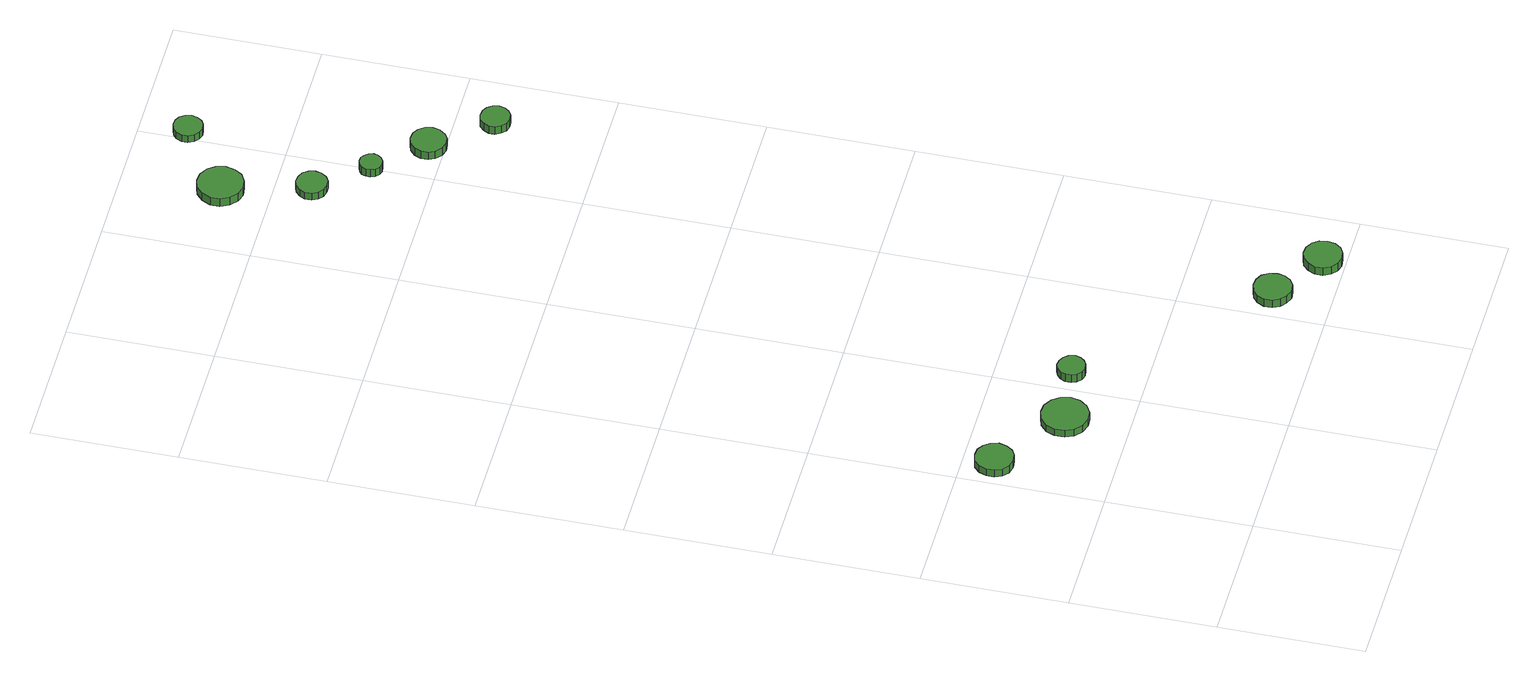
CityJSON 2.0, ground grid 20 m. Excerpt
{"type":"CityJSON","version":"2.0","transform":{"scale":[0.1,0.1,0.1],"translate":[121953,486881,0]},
"CityObjects":{
"tree1":{"type":"SolitaryVegetationObject","attributes":{"function":"something"},"geometry":[{"type":"MultiSurface","lod":"1","boundaries":[[[0,1,2,3,4,5,6,7,8,9,10,11,12,13,14]],[[15,16,17,18,19,20,21,22,23,24,25,26,27,28,29]],[[0,29,28,1]],[[1,28,27,2]],[[2,27,26,3]],[[3,26,25,4]],[[4,25,24,5]],[[5,24,23,6]],[[6,23,22,7]],[[7,22,21,8]],[[8,21,20,9]],[[9,20,19,10]],[[10,19,18,11]],[[11,18,17,12]],[[12,17,16,13]],[[13,16,15,14]],[[14,15,29,0]]]}]},
"tree2":{"type":"SolitaryVegetationObject","attributes":{"function":"something"},"geometry":[{"type":"MultiSurface","lod":"1","boundaries":[[[30,31,32,33,34,35,36,37,38,39,40,41,42,43,44]],[[45,46,47,48,49,50,51,52,53,54,55,56,57,58,59]],[[30,59,58,31]],[[31,58,57,32]],[[32,57,56,33]],[[33,56,55,34]],[[34,55,54,35]],[[35,54,53,36]],[[36,53,52,37]],[[37,52,51,38]],[[38,51,50,39]],[[39,50,49,40]],[[40,49,48,41]],[[41,48,47,42]],[[42,47,46,43]],[[43,46,45,44]],[[44,45,59,30]]]}]},
"tree3":{"type":"SolitaryVegetationObject","attributes":{"function":"something"},"geometry":[{"type":"MultiSurface","lod":"1","boundaries":[[[60,61,62,63,64,65,66,67,68,69,70,71,72,73,74]],[[75,76,77,78,79,80,81,82,83,84,85,86,87,88,89]],[[60,89,88,61]],[[61,88,87,62]],[[62,87,86,63]],[[63,86,85,64]],[[64,85,84,65]],[[65,84,83,66]],[[66,83,82,67]],[[67,82,81,68]],[[68,81,80,69]],[[69,80,79,70]],[[70,79,78,71]],[[71,78,77,72]],[[72,77,76,73]],[[73,76,75,74]],[[74,75,89,60]]]}]},
"tree4":{"type":"SolitaryVegetationObject","attributes":{"function":"something"},"geometry":[{"type":"MultiSurface","lod":"1","boundaries":[[[90,91,92,93,94,95,96,97,98,99,100,101,102,103,104]],[[105,106,107,108,109,110,111,112,113,114,115,116,117,118,119]],[[90,119,118,91]],[[91,118,117,92]],[[92,117,116,93]],[[93,116,115,94]],[[94,115,114,95]],[[95,114,113,96]],[[96,113,112,97]],[[97,112,111,98]],[[98,111,110,99]],[[99,110,109,100]],[[100,109,108,101]],[[101,108,107,102]],[[102,107,106,103]],[[103,106,105,104]],[[104,105,119,90]]]}]},
"tree5":{"type":"SolitaryVegetationObject","attributes":{"function":"something"},"geometry":[{"type":"MultiSurface","lod":"1","boundaries":[[[120,121,122,123,124,125,126,127,128,129,130,131,132,133,134]],[[135,136,137,138,139,140,141,142,143,144,145,146,147,148,149]],[[120,149,148,121]],[[121,148,147,122]],[[122,147,146,123]],[[123,146,145,124]],[[124,145,144,125]],[[125,144,143,126]],[[126,143,142,127]],[[127,142,141,128]],[[128,141,140,129]],[[129,140,139,130]],[[130,139,138,131]],[[131,138,137,132]],[[132,137,136,133]],[[133,136,135,134]],[[134,135,149,120]]]}]},
"tree6":{"type":"SolitaryVegetationObject","attributes":{"function":"something"},"geometry":[{"type":"MultiSurface","lod":"1","boundaries":[[[150,151,152,153,154,155,156,157,158,159,160,161,162,163,164]],[[165,166,167,168,169,170,171,172,173,174,175,176,177,178,179]],[[150,179,178,151]],[[151,178,177,152]],[[152,177,176,153]],[[153,176,175,154]],[[154,175,174,155]],[[155,174,173,156]],[[156,173,172,157]],[[157,172,171,158]],[[158,171,170,159]],[[159,170,169,160]],[[160,169,168,161]],[[161,168,167,162]],[[162,167,166,163]],[[163,166,165,164]],[[164,165,179,150]]]}]},
"tree7":{"type":"SolitaryVegetationObject","attributes":{"function":"something"},"geometry":[{"type":"MultiSurface","lod":"1","boundaries":[[[180,181,182,183,184,185,186,187,188,189,190,191,192,193,194]],[[195,196,197,198,199,200,201,202,203,204,205,206,207,208,209]],[[180,209,208,181]],[[181,208,207,182]],[[182,207,206,183]],[[183,206,205,184]],[[184,205,204,185]],[[185,204,203,186]],[[186,203,202,187]],[[187,202,201,188]],[[188,201,200,189]],[[189,200,199,190]],[[190,199,198,191]],[[191,198,197,192]],[[192,197,196,193]],[[193,196,195,194]],[[194,195,209,180]]]}]},
"tree8":{"type":"SolitaryVegetationObject","attributes":{"function":"something"},"geometry":[{"type":"MultiSurface","lod":"1","boundaries":[[[210,211,212,213,214,215,216,217,218,219,220,221,222,223,224]],[[225,226,227,228,229,230,231,232,233,234,235,236,237,238,239]],[[210,239,238,211]],[[211,238,237,212]],[[212,237,236,213]],[[213,236,235,214]],[[214,235,234,215]],[[215,234,233,216]],[[216,233,232,217]],[[217,232,231,218]],[[218,231,230,219]],[[219,230,229,220]],[[220,229,228,221]],[[221,228,227,222]],[[222,227,226,223]],[[223,226,225,224]],[[224,225,239,210]]]}]},
"tree9":{"type":"SolitaryVegetationObject","attributes":{"function":"something"},"geometry":[{"type":"MultiSurface","lod":"1","boundaries":[[[240,241,242,243,244,245,246,247,248,249,250,251,252,253,254]],[[255,256,257,258,259,260,261,262,263,264,265,266,267,268,269]],[[240,269,268,241]],[[241,268,267,242]],[[242,267,266,243]],[[243,266,265,244]],[[244,265,264,245]],[[245,264,263,246]],[[246,263,262,247]],[[247,262,261,248]],[[248,261,260,249]],[[249,260,259,250]],[[250,259,258,251]],[[251,258,257,252]],[[252,257,256,253]],[[253,256,255,254]],[[254,255,269,240]]]}]},
"tree10":{"type":"SolitaryVegetationObject","attributes":{"function":"something"},"geometry":[{"type":"MultiSurface","lod":"1","boundaries":[[[270,271,272,273,274,275,276,277,278,279,280,281,282,283,284]],[[285,286,287,288,289,290,291,292,293,294,295,296,297,298,299]],[[270,299,298,271]],[[271,298,297,272]],[[272,297,296,273]],[[273,296,295,274]],[[274,295,294,275]],[[275,294,293,276]],[[276,293,292,277]],[[277,292,291,278]],[[278,291,290,279]],[[279,290,289,280]],[[280,289,288,281]],[[281,288,287,282]],[[282,287,286,283]],[[283,286,285,284]],[[284,285,299,270]]]}]},
"tree11":{"type":"SolitaryVegetationObject","attributes":{"function":"something"},"geometry":[{"type":"MultiSurface","lod":"1","boundaries":[[[300,301,302,303,304,305,306,307,308,309,310,311,312,313,314]],[[315,316,317,318,319,320,321,322,323,324,325,326,327,328,329]],[[300,329,328,301]],[[301,328,327,302]],[[302,327,326,303]],[[303,326,325,304]],[[304,325,324,305]],[[305,324,323,306]],[[306,323,322,307]],[[307,322,321,308]],[[308,321,320,309]],[[309,320,319,310]],[[310,319,318,311]],[[311,318,317,312]],[[312,317,316,313]],[[313,316,315,314]],[[314,315,329,300]]]}]}
},
"vertices":[
[57,356,22],[54,367,22],[48,375,22],[39,381,22],[28,382,22],[17,379,22],[9,371,22],[5,361,22],[5,350,22],[9,340,22],[17,333,22],[28,330,22],[39,331,22],[48,336,22],[54,345,22],[54,345,10],[48,336,10],[39,331,10],[28,330,10],[17,333,10],[9,340,10],[5,350,10],[5,361,10],[9,371,10],[17,379,10],[28,382,10],[39,381,10],[48,375,10],[54,367,10],[57,356,10],
[164,285,23],[161,298,23],[153,309,23],[141,316,23],[128,317,23],[115,313,23],[105,304,23],[100,292,23],[100,278,23],[105,266,23],[115,257,23],[128,253,23],[141,254,23],[153,261,23],[161,272,23],[161,272,11],[153,261,11],[141,254,11],[128,253,11],[115,257,11],[105,266,11],[100,278,11],[100,292,11],[105,304,11],[115,313,11],[128,317,11],[141,316,11],[153,309,11],[161,298,11],[164,285,11],
[245,299,22],[243,307,22],[238,313,22],[231,317,22],[223,318,22],[216,315,22],[210,310,22],[207,303,22],[207,295,22],[210,288,22],[216,282,22],[223,280,22],[231,281,22],[238,285,22],[243,291,22],[243,291,9],[238,285,9],[231,281,9],[223,280,9],[216,282,9],[210,288,9],[207,295,9],[207,303,9],[210,310,9],[216,315,9],[223,318,9],[231,317,9],[238,313,9],[243,307,9],[245,299,9],
[461,78,22],[459,89,22],[453,98,22],[443,103,22],[432,104,22],[422,101,22],[414,94,22],[409,84,22],[409,73,22],[414,63,22],[422,56,22],[432,52,22],[443,53,22],[453,59,22],[459,68,22],[459,68,9],[453,59,9],[443,53,9],[432,52,9],[422,56,9],[414,63,9],[409,73,9],[409,84,9],[414,94,9],[422,101,9],[432,104,9],[443,103,9],[453,98,9],[459,89,9],[461,78,9],
[537,29,22],[535,40,22],[529,48,22],[519,54,22],[508,55,22],[498,52,22],[490,44,22],[485,34,22],[485,23,22],[490,13,22],[498,6,22],[508,3,22],[519,4,22],[529,9,22],[535,18,22],[535,18,9],[529,9,9],[519,4,9],[508,3,9],[498,6,9],[490,13,9],[485,23,9],[485,34,9],[490,44,9],[498,52,9],[508,55,9],[519,54,9],[529,48,9],[535,40,9],[537,29,9],
[366,1352,14],[364,1361,14],[359,1368,14],[351,1372,14],[342,1373,14],[334,1370,14],[327,1364,14],[323,1356,14],[323,1347,14],[327,1339,14],[334,1333,14],[342,1331,14],[351,1331,14],[359,1336,14],[364,1343,14],[364,1343,2],[359,1336,2],[351,1331,2],[342,1331,2],[334,1333,2],[327,1339,2],[323,1347,2],[323,1356,2],[327,1364,2],[334,1370,2],[342,1373,2],[351,1372,2],[359,1368,2],[364,1361,2],[366,1352,2],
[346,1468,15],[343,1481,15],[336,1491,15],[324,1498,15],[311,1499,15],[299,1495,15],[289,1486,15],[283,1474,15],[283,1461,15],[289,1449,15],[299,1440,15],[311,1436,15],[324,1438,15],[336,1444,15],[343,1455,15],[343,1455,2],[336,1444,2],[324,1438,2],[311,1436,2],[299,1440,2],[289,1449,2],[283,1461,2],[283,1474,2],[289,1486,2],[299,1495,2],[311,1499,2],[324,1498,2],[336,1491,2],[343,1481,2],[346,1468,2],
[417,1286,14],[415,1292,14],[411,1297,14],[406,1301,14],[399,1301,14],[393,1299,14],[388,1295,14],[386,1289,14],[386,1283,14],[388,1277,14],[393,1272,14],[399,1270,14],[406,1271,14],[411,1274,14],[415,1279,14],[415,1279,1],[411,1274,1],[406,1271,1],[399,1270,1],[393,1272,1],[388,1277,1],[386,1283,1],[386,1289,1],[388,1295,1],[393,1299,1],[399,1301,1],[406,1301,1],[411,1297,1],[415,1292,1],[417,1286,1],
[483,1222,15],[481,1232,15],[475,1240,15],[467,1245,15],[457,1246,15],[447,1243,15],[439,1236,15],[435,1227,15],[435,1217,15],[439,1208,15],[447,1201,15],[457,1198,15],[467,1199,15],[475,1204,15],[481,1212,15],[481,1212,2],[475,1204,2],[467,1199,2],[457,1198,2],[447,1201,2],[439,1208,2],[435,1217,2],[435,1227,2],[439,1236,2],[447,1243,2],[457,1246,2],[467,1245,2],[475,1240,2],[481,1232,2],[483,1222,2],
[542,1147,17],[540,1155,17],[535,1162,17],[528,1166,17],[519,1167,17],[511,1165,17],[505,1159,17],[501,1151,17],[501,1143,17],[505,1135,17],[511,1129,17],[519,1127,17],[528,1128,17],[535,1132,17],[540,1139,17],[540,1139,4],[535,1132,4],[528,1128,4],[519,1127,4],[511,1129,4],[505,1135,4],[501,1143,4],[501,1151,4],[505,1159,4],[511,1165,4],[519,1167,4],[528,1166,4],[535,1162,4],[540,1155,4],[542,1147,4],
[433,1535,14],[431,1543,14],[426,1550,14],[419,1554,14],[411,1555,14],[403,1552,14],[397,1547,14],[393,1539,14],[393,1531,14],[397,1523,14],[403,1518,14],[411,1515,14],[419,1516,14],[426,1520,14],[431,1527,14],[431,1527,2],[426,1520,2],[419,1516,2],[411,1515,2],[403,1518,2],[397,1523,2],[393,1531,2],[393,1539,2],[397,1547,2],[403,1552,2],[411,1555,2],[419,1554,2],[426,1550,2],[431,1543,2],[433,1535,2]
]}
